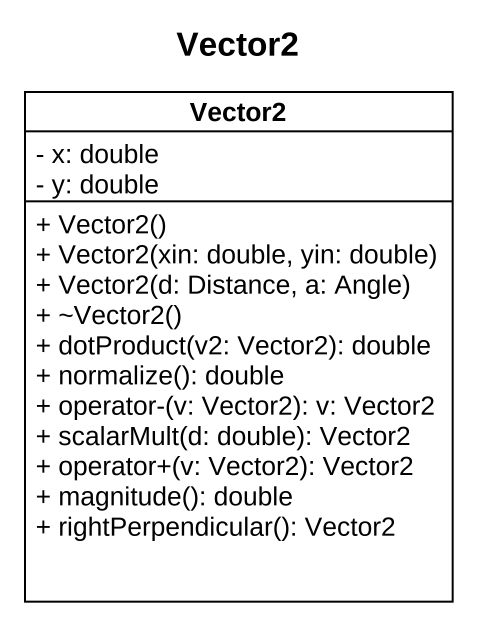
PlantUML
@startuml
title Vector2
hide circle
hide empty members
skinparam classAttributeIconSize 0
class Vector2 {
  - x: double
  - y: double
  + Vector2()
  + Vector2(xin: double, yin: double)
  + Vector2(d: Distance, a: Angle)
  + ~Vector2()
  + dotProduct(v2: Vector2): double
  + normalize(): double
  + operator-(v: Vector2): v: Vector2
  + scalarMult(d: double): Vector2
  + operator+(v: Vector2): Vector2
  + magnitude(): double
  + rightPerpendicular(): Vector2
}
@enduml
